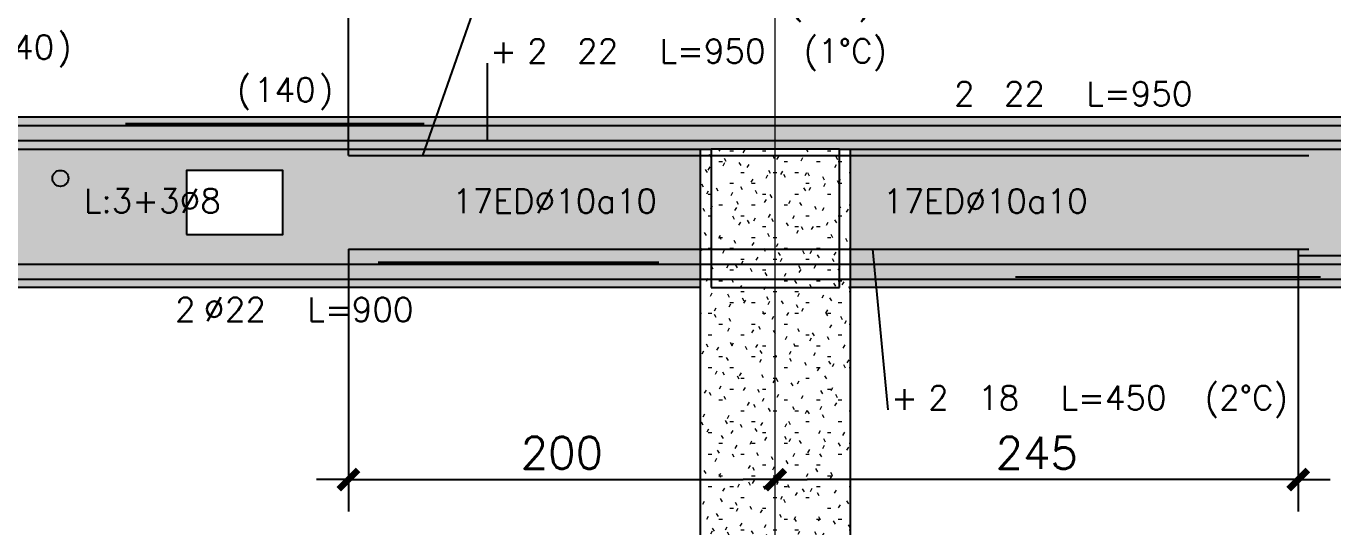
# Model space of a CAD drawing. Extents: x -9282 to 18119, y -11629 to 17404.
# Drawn here: x 2081 to 2693, y 3360 to 3595 of the extents above; entities that cross this region are included whole.
import ezdxf
from ezdxf.enums import TextEntityAlignment as Align

# ---------------------------------------------------------------- set-up
doc = ezdxf.new("R2010")
doc.units = 0
doc.header["$LTSCALE"] = 30
doc.header["$MEASUREMENT"] = 0
doc.linetypes.add('EJEH$0$RLE-PROYECCION', pattern=[0.71438, 0.47625, -0.23813])
doc.layers.get('0').update_dxf_attribs({"linetype": 'CONTINUOUS'})
doc.layers.add('EJEH$0$RLA-ACHURADO', color=30, linetype='EJEH$0$RLE-PROYECCION', lineweight=15, transparency=0.7)
doc.layers.add('EJEH$0$RLA-CONTORNO', color=30, linetype='CONTINUOUS', lineweight=25)
doc.layers.add('EJEH$0$RLA-EJES', color=1, linetype='CONTINUOUS', lineweight=9)
for name, color, linetype in [('EJEH$0$RLA-CORRECCIONES INGENIERIA', 150, 'CONTINUOUS'), ('EJEH$0$RLA-FE', 7, 'CONTINUOUS'), ('EJEH$0$RLA-TEXTOS-FE', 9, 'CONTINUOUS')]:
    doc.layers.add(name, color=color, linetype=linetype)
doc.styles.add('EJEH$0$RomanS', font='romans.shx', dxfattribs={"height": 11.25})
doc.dimstyles.new('EJEH$0$ING50', dxfattribs={"dimscale": 50, "dimtxt": 0.27, "dimasz": 0.3, "dimexe": 0, "dimexo": 0, "dimgap": 0.1, "dimtad": 1, "dimdec": 1, "dimzin": 12, "dimdsep": 46, "dimtxsty": 'EJEH$0$RomanS', "dimblk": 'EJEH$0$TICK1', "dimblk1": 'EJEH$0$TICK1', "dimblk2": 'EJEH$0$TICK1', "dimcen": 0.09, "dimclrd": 2, "dimclre": 1, "dimclrt": 3, "dimadec": 0, "dimazin": 0, "dimtfac": 1, "dimtdec": 0, "dimtix": 1, "dimtmove": 2, "dimatfit": 3, "dimldrblk": 'EJEH$0$TICK1', "dimfxl": 0, "dimfxlon": 1, "dimtolj": 1, "dimtzin": 0, "dimarcsym": 0})
pattern_1 = [(0, (-439.582, -2117.392), (20.32, 5.08), [1.676, -13.564, 1.676, -13.564, -81.28]), (0, (-439.582, -2117.392), (20.32, 5.08), [-30.48, 1.676, -28.804, 1.676, -13.564, -35.56]), (0, (-439.582, -2117.392), (20.32, 5.08), [-76.2, 1.676, -8.484, 1.676, -23.724]), (120, (-431.962, -2114.852), (-14.559409, 15.057636), [1.676, -13.564, 1.676, -13.564, -81.28]), (120, (-431.962, -2114.852), (-14.559409, 15.057636), [-30.48, 1.676, -28.804, 1.676, -13.564, -35.56]), (120, (-431.962, -2114.852), (-14.559409, 15.057636), [-76.2, 1.676, -8.484, 1.676, -23.724]), (240, (-429.422, -2104.692), (-5.760591, -20.137636), [1.676, -13.564, 1.676, -13.564, -81.28]), (240, (-429.422, -2104.692), (-5.760591, -20.137636), [-30.48, 1.676, -28.804, 1.676, -13.564, -35.56]), (240, (-429.422, -2104.692), (-5.760591, -20.137636), [-76.2, 1.676, -8.484, 1.676, -23.724])]

# ---------------------------------------------------------------- blocks, each defined once
blk = doc.blocks.new('*U153')
at = {"layer": 'EJEH$0$RLA-FE'}
for p, q in [((0, 0), (918.21, 0)), ((918.21, 0), (968.21, 0)), ((968.21, 0), (1000, 0)), ((1000, 0), (1000, 0))]:
    blk.add_line(p, q, dxfattribs=at)
at = {"layer": 'EJEH$0$RLA-FE', "color": 3, "style": 'EJEH$0$RomanS', "flags": 8}
for tag, p in [('F=', (537.52, 9.32)), ('NUM', (551.93, 9.32))]:
    blk.add_attdef(tag, text='', height=11.25, dxfattribs=at).set_placement(p, align=Align.RIGHT)
at = {"layer": 'EJEH$0$RLA-FE', "color": 3, "style": 'EJEH$0$RomanS'}
for tag, p, flags in [('PHI', (555.82, 9.54), 14), ('DIAM', (565.68, 9.32), 12), ('MINUS', (587.7, 9.32), 13), ('MARK', (601.09, 9.32), 13), ('TEXTO_FE1', (604.39, 9.32), 8), ('TEXTO_FE2', (671.91, 9.34), 8), ('TIPO', (498.8, -75.78), 13), ('NVECES', (484.93, -94.72), 13), ('NUMFE', (488.86, -114.48), 13), ('CAPA', (497.06, -133.6), 13), ('DESPLAZA', (278.34, -151.59), 13), ('ESPACIO', (284.39, -169.95), 13), ('CANT', (298.23, -188.75), 13)]:
    blk.add_attdef(tag, p, '', height=11.25, dxfattribs=dict(at, flags=flags))
blk = doc.blocks.new('*U66')
at = {"layer": 'EJEH$0$RLA-FE'}
for q in [(0, 0), (868.21, 0)]:
    blk.add_line((0, 0), q, dxfattribs=at)
at = {"layer": 'EJEH$0$RLA-FE', "color": 3, "style": 'EJEH$0$RomanS', "flags": 8}
for tag, p in [('F=', (383.44, 9.32)), ('NUM', (397.85, 9.32))]:
    blk.add_attdef(tag, text='', height=11.25, dxfattribs=at).set_placement(p, align=Align.RIGHT)
at = {"layer": 'EJEH$0$RLA-FE', "color": 3, "style": 'EJEH$0$RomanS'}
for tag, p, flags in [('PHI', (401.74, 9.54), 14), ('DIAM', (411.6, 9.32), 12), ('MINUS', (433.62, 9.32), 13), ('MARK', (447.01, 9.32), 13), ('TEXTO_FE1', (450.31, 9.32), 8), ('TEXTO_FE2', (517.83, 9.34), 8), ('TIPO', (473.8, -75.78), 13), ('NVECES', (459.93, -94.72), 13), ('NUMFE', (463.86, -114.48), 13), ('CAPA', (472.06, -133.6), 13), ('DESPLAZA', (278.34, -151.59), 13), ('ESPACIO', (284.39, -169.95), 13), ('CANT', (298.23, -188.75), 13)]:
    blk.add_attdef(tag, p, '', height=11.25, dxfattribs=dict(at, flags=flags))
blk = doc.blocks.new('*U83')
at = {"layer": 'EJEH$0$RLA-FE', "color": 6}
blk.add_line((0, 1), (140, 1), dxfattribs=at)
at = {"layer": 'EJEH$0$RLA-FE', "color": 3, "style": 'EJEH$0$RomanS', "flags": 8}
for tag, p in [('(', (55.66, 11.14)), (')', (93.99, 11.14)), ('EMP', (74.68, 11.14))]:
    blk.add_attdef(tag, text='', height=11.25, dxfattribs=at).set_placement(p, align=Align.CENTER)
blk = doc.blocks.new('*U152')
at = {"layer": 'EJEH$0$RLA-FE'}
for p, q in [((0, 0), (0, 0)), ((0, 0), (368.21, 0)), ((368.21, 0), (418.21, 0)), ((418.21, 0), (450, 0)), ((450, 0), (450, 0))]:
    blk.add_line(p, q, dxfattribs=at)
at = {"layer": 'EJEH$0$RLA-FE', "color": 3, "style": 'EJEH$0$RomanS', "flags": 8}
for tag, p in [('F=', (72.04, 66.32)), ('NUM', (86.45, 66.32))]:
    blk.add_attdef(tag, text='', height=11.25, dxfattribs=at).set_placement(p, align=Align.RIGHT)
at = {"layer": 'EJEH$0$RLA-FE', "color": 3, "style": 'EJEH$0$RomanS'}
for tag, p, flags in [('PHI', (90.34, 66.54), 14), ('DIAM', (100.2, 66.32), 12), ('MINUS', (122.22, 66.32), 13), ('MARK', (135.61, 66.32), 13), ('TEXTO_FE1', (138.91, 66.32), 8), ('TEXTO_FE2', (206.43, 66.34), 8), ('TIPO', (223.8, -75.78), 13), ('NVECES', (209.93, -94.72), 13), ('NUMFE', (213.86, -114.48), 13), ('CAPA', (222.06, -133.6), 13), ('DESPLAZA', (278.34, -151.59), 13), ('ESPACIO', (284.39, -169.95), 13), ('CANT', (298.23, -188.75), 13)]:
    blk.add_attdef(tag, p, '', height=11.25, dxfattribs=dict(at, flags=flags))
blk = doc.blocks.new('*U68')
at = {"layer": 'EJEH$0$RLA-FE'}
blk.add_line((0, 0), (868.21, 0), dxfattribs=at)
at = {"layer": 'EJEH$0$RLA-FE', "color": 3, "style": 'EJEH$0$RomanS', "flags": 8}
for tag, p in [('F=', (383.44, 36.32)), ('NUM', (397.85, 36.32))]:
    blk.add_attdef(tag, text='', height=11.25, dxfattribs=at).set_placement(p, align=Align.RIGHT)
at = {"layer": 'EJEH$0$RLA-FE', "color": 3, "style": 'EJEH$0$RomanS'}
for tag, p, flags in [('PHI', (401.74, 36.54), 14), ('DIAM', (411.6, 36.32), 12), ('MINUS', (433.62, 36.32), 13), ('MARK', (447.01, 36.32), 13), ('TEXTO_FE1', (450.31, 36.32), 8), ('TEXTO_FE2', (517.83, 36.34), 8), ('TIPO', (473.8, -75.78), 13), ('NVECES', (459.93, -94.72), 13), ('NUMFE', (463.86, -114.48), 13), ('CAPA', (472.06, -133.6), 13), ('DESPLAZA', (278.34, -151.59), 13), ('ESPACIO', (284.39, -169.95), 13), ('CANT', (298.23, -188.75), 13)]:
    blk.add_attdef(tag, p, '', height=11.25, dxfattribs=dict(at, flags=flags))
blk = doc.blocks.new('*U154')
at = {"layer": 'EJEH$0$RLA-FE', "color": 6}
blk.add_line((0, 1), (140, 1), dxfattribs=at)
at = {"layer": 'EJEH$0$RLA-FE', "color": 3, "style": 'EJEH$0$RomanS', "flags": 8}
for tag, p in [('(', (133.14, 38.14)), ('EMP', (152.17, 38.14)), (')', (171.48, 38.14))]:
    blk.add_attdef(tag, text='', height=11.25, dxfattribs=at).set_placement(p, align=Align.CENTER)
blk = doc.blocks.new('*U150')
at = {"layer": 'EJEH$0$RLA-FE'}
for p, q in [((0, 0), (1028.21, 0)), ((1028.21, 0), (1078.21, 0)), ((1078.21, 0), (1110, 0)), ((1110, 0), (1110, 0))]:
    blk.add_line(p, q, dxfattribs=at)
at = {"layer": 'EJEH$0$RLA-FE', "color": 3, "style": 'EJEH$0$RomanS', "flags": 8}
for tag, p in [('F=', (521.29, -47.89)), ('NUM', (535.7, -47.89))]:
    blk.add_attdef(tag, text='', height=11.25, dxfattribs=at).set_placement(p, align=Align.RIGHT)
at = {"layer": 'EJEH$0$RLA-FE', "color": 3, "style": 'EJEH$0$RomanS'}
for tag, p, flags in [('PHI', (539.59, -47.68), 12), ('DIAM', (549.45, -47.89), 12), ('MINUS', (571.47, -47.89), 13), ('MARK', (584.86, -47.89), 13), ('TEXTO_FE1', (588.16, -47.89), 8), ('TEXTO_FE2', (655.68, -47.88), 8), ('TIPO', (553.8, -57.92), 13), ('NVECES', (539.93, -76.86), 13), ('NUMFE', (543.86, -96.62), 13), ('CAPA', (552.06, -115.74), 13), ('DESPLAZA', (277.18, -134.17), 13), ('ESPACIO', (283.22, -152.53), 13), ('CANT', (297.06, -171.33), 13)]:
    blk.add_attdef(tag, p, '', height=11.25, dxfattribs=dict(at, flags=flags))
blk = doc.blocks.new('*U64')
at = {"layer": 'EJEH$0$RLA-FE'}
for p, q in [((0, 0), (818.21, 0)), ((818.21, 0), (868.21, 0)), ((868.21, 0), (900, 0)), ((900, 0), (900, 0))]:
    blk.add_line(p, q, dxfattribs=at)
at = {"layer": 'EJEH$0$RLA-FE', "color": 3, "style": 'EJEH$0$RomanS', "flags": 8}
for tag, p in [('F=', (358.44, -19.89)), ('NUM', (372.85, -19.89))]:
    blk.add_attdef(tag, text='', height=11.25, dxfattribs=at).set_placement(p, align=Align.RIGHT)
at = {"layer": 'EJEH$0$RLA-FE', "color": 3, "style": 'EJEH$0$RomanS'}
for tag, p, flags in [('PHI', (376.74, -19.68), 12), ('DIAM', (386.6, -19.89), 12), ('MINUS', (408.62, -19.89), 13), ('MARK', (422.01, -19.89), 13), ('TEXTO_FE1', (425.31, -19.89), 8), ('TEXTO_FE2', (492.83, -19.88), 8), ('TIPO', (448.8, -57.92), 13), ('NVECES', (434.93, -76.86), 13), ('NUMFE', (438.86, -96.62), 13), ('CAPA', (447.06, -115.74), 13), ('DESPLAZA', (277.18, -134.17), 13), ('ESPACIO', (283.22, -152.53), 13), ('CANT', (297.06, -171.33), 13)]:
    blk.add_attdef(tag, p, '', height=11.25, dxfattribs=dict(at, flags=flags))
blk = doc.blocks.new('*U65')
at = {"layer": 'EJEH$0$RLA-FE'}
for q in [(0, 0), (728.21, 0)]:
    blk.add_line((0, 0), q, dxfattribs=at)
at = {"layer": 'EJEH$0$RLA-FE', "color": 3, "style": 'EJEH$0$RomanS', "flags": 8}
for tag, p in [('F=', (313.44, -19.89)), ('NUM', (327.85, -19.89))]:
    blk.add_attdef(tag, text='', height=11.25, dxfattribs=at).set_placement(p, align=Align.RIGHT)
at = {"layer": 'EJEH$0$RLA-FE', "color": 3, "style": 'EJEH$0$RomanS'}
for tag, p, flags in [('PHI', (331.74, -19.68), 12), ('DIAM', (341.6, -19.89), 12), ('MINUS', (363.62, -19.89), 13), ('MARK', (377.01, -19.89), 13), ('TEXTO_FE1', (380.31, -19.89), 8), ('TEXTO_FE2', (447.83, -19.88), 8), ('TIPO', (403.8, -57.92), 13), ('NVECES', (389.93, -76.86), 13), ('NUMFE', (393.86, -96.62), 13), ('CAPA', (402.06, -115.74), 13), ('DESPLAZA', (277.18, -134.17), 13), ('ESPACIO', (283.22, -152.53), 13), ('CANT', (297.06, -171.33), 13)]:
    blk.add_attdef(tag, p, '', height=11.25, dxfattribs=dict(at, flags=flags))
blk = doc.blocks.new('*U81')
at = {"layer": 'EJEH$0$RLA-FE', "color": 6}
blk.add_line((0, 1), (143, 1), dxfattribs=at)
at = {"layer": 'EJEH$0$RLA-FE', "color": 3, "style": 'EJEH$0$RomanS', "flags": 8}
for tag, p in [('(', (57.16, 9.14)), ('EMP', (76.18, 9.14)), (')', (95.49, 9.14))]:
    blk.add_attdef(tag, text='', height=11.25, dxfattribs=at).set_placement(p, align=Align.CENTER)
blk = doc.blocks.new('*U151')
at = {"layer": 'EJEH$0$RLA-FE'}
for q in [(0, 0), (1028.21, 0)]:
    blk.add_line((0, 0), q, dxfattribs=at)
at = {"layer": 'EJEH$0$RLA-FE', "color": 3, "style": 'EJEH$0$RomanS', "flags": 8}
for tag, p in [('F=', (528.04, -47.89)), ('NUM', (542.45, -47.89))]:
    blk.add_attdef(tag, text='', height=11.25, dxfattribs=at).set_placement(p, align=Align.RIGHT)
at = {"layer": 'EJEH$0$RLA-FE', "color": 3, "style": 'EJEH$0$RomanS'}
for tag, p, flags in [('PHI', (546.34, -47.68), 12), ('DIAM', (556.2, -47.89), 12), ('MINUS', (578.22, -47.89), 13), ('MARK', (591.61, -47.89), 13), ('TEXTO_FE1', (594.91, -47.89), 8), ('TEXTO_FE2', (662.43, -47.88), 8), ('TIPO', (553.8, -57.92), 13), ('NVECES', (539.93, -76.86), 13), ('NUMFE', (543.86, -96.62), 13), ('CAPA', (552.06, -115.74), 13), ('DESPLAZA', (277.18, -134.17), 13), ('ESPACIO', (283.22, -152.53), 13), ('CANT', (297.06, -171.33), 13)]:
    blk.add_attdef(tag, p, '', height=11.25, dxfattribs=dict(at, flags=flags))
blk = doc.blocks.new('*U84')
at = {"layer": 'EJEH$0$RLA-FE', "color": 6}
blk.add_line((0, 1), (131.55, 1), dxfattribs=at)
at = {"layer": 'EJEH$0$RLA-FE', "color": 3, "style": 'EJEH$0$RomanS', "flags": 8}
for tag, p in [('(', (51.43, 9.14)), ('EMP', (70.46, 9.14)), (')', (89.77, 9.14))]:
    blk.add_attdef(tag, text='', height=11.25, dxfattribs=at).set_placement(p, align=Align.CENTER)
blk = doc.blocks.new('*U148')
at = {"layer": 'EJEH$0$RLA-FE'}
for p, q in [((0, 0), (0, 0)), ((0, 0), (368.21, 0)), ((368.21, 0), (418.21, 0)), ((418.21, 0), (450, 0)), ((450, 0), (450, 0))]:
    blk.add_line(p, q, dxfattribs=at)
at = {"layer": 'EJEH$0$RLA-FE', "color": 3, "style": 'EJEH$0$RomanS', "text_generation_flag": 2}
for tag, p, flags in [('NUMFE', (213.86, 256.04), 13), ('NVECES', (209.93, 236.27), 13), ('TIPO', (223.8, 217.34), 13), ('PHI', (285.14, 75.02), 14), ('DIAM', (295, 75.23), 12), ('MINUS', (317.02, 75.23), 13), ('MARK', (330.41, 75.23), 13), ('TEXTO_FE1', (333.71, 75.23), 8), ('TEXTO_FE2', (401.23, 75.22), 8)]:
    blk.add_attdef(tag, p, '', height=11.25, rotation=180, dxfattribs=dict(at, flags=flags))
at = {"layer": 'EJEH$0$RLA-FE', "color": 3, "style": 'EJEH$0$RomanS', "text_generation_flag": 2, "flags": 8}
for tag, p in [('F=', (266.84, 75.23)), ('NUM', (281.25, 75.23))]:
    blk.add_attdef(tag, text='', height=11.25, rotation=180, dxfattribs=at).set_placement(p, align=Align.RIGHT)
at = {"layer": 'EJEH$0$RLA-FE', "color": 3, "style": 'EJEH$0$RomanS', "flags": 13}
for tag, p in [('CAPA', (222.06, -133.6)), ('DESPLAZA', (278.34, -151.59)), ('ESPACIO', (284.39, -169.95)), ('CANT', (298.23, -188.75))]:
    blk.add_attdef(tag, p, '', height=11.25, dxfattribs=at)
blk = doc.blocks.new('EJEH$0$TICK1')
at = {"color": 2}
for points in [[(0, 0), (-1, 0)], [(0, 0), (1, 0)]]:
    blk.add_lwpolyline(points, dxfattribs=at)
at = {"color": 2, "const_width": 0.2}
blk.add_lwpolyline([(-0.3, -0.3), (0.3, 0.3)], dxfattribs=at)
blk = doc.blocks.new('*D110')
at = {"layer": 'EJEH$0$RLA-FE', "color": 2, "lineweight": -2, "transparency": 16777216}
blk.add_line((-664.83, 1013), (-494.83, 1013), dxfattribs=at)
at = {"layer": 'EJEH$0$RLA-FE', "color": 2, "lineweight": -2, "transparency": 16777216, "xscale": 15, "yscale": 15, "zscale": 15, "rotation": 180}
blk.add_blockref('EJEH$0$TICK1', (-679.83, 1013), dxfattribs=at)
at = {"layer": 'EJEH$0$RLA-FE', "color": 2, "lineweight": -2, "transparency": 16777216, "xscale": 15, "yscale": 15, "zscale": 15}
blk.add_blockref('EJEH$0$TICK1', (-479.83, 1013), dxfattribs=at)
at = {"layer": 'EJEH$0$RLA-FE', "color": 3, "transparency": 16777216, "insert": (-579.83, 1025.57), "char_height": 15, "attachment_point": 5, "style": 'EJEH$0$RomanS'}
blk.add_mtext('\\A1;200', dxfattribs=at)
blk = doc.blocks.new('*U85')
at = {"layer": 'EJEH$0$RLA-FE'}
for p, q in [((0, 0), (0, 0)), ((0, 0), (268.21, 0)), ((268.21, 0), (318.21, 0)), ((318.21, 0), (350, 0)), ((350, 0), (350, 0))]:
    blk.add_line(p, q, dxfattribs=at)
at = {"layer": 'EJEH$0$RLA-FE', "color": 3, "style": 'EJEH$0$RomanS'}
for tag, p, flags in [('TIPO', (173.8, -57.92), 13), ('PHI', (101.74, -72.68), 12), ('DIAM', (111.6, -72.89), 12), ('MINUS', (133.62, -72.89), 13), ('MARK', (147.01, -72.89), 13), ('TEXTO_FE1', (150.31, -72.89), 8), ('NVECES', (159.93, -76.86), 13), ('TEXTO_FE2', (217.83, -72.88), 8), ('NUMFE', (163.86, -96.62), 13), ('CAPA', (172.06, -115.74), 13), ('DESPLAZA', (277.18, -134.17), 13), ('ESPACIO', (283.22, -152.53), 13), ('CANT', (297.06, -171.33), 13)]:
    blk.add_attdef(tag, p, '', height=11.25, dxfattribs=dict(at, flags=flags))
at = {"layer": 'EJEH$0$RLA-FE', "color": 3, "style": 'EJEH$0$RomanS', "flags": 8}
for tag, p in [('F=', (83.44, -72.89)), ('NUM', (97.85, -72.89))]:
    blk.add_attdef(tag, text='', height=11.25, dxfattribs=at).set_placement(p, align=Align.RIGHT)
blk = doc.blocks.new('*D111')
at = {"layer": 'EJEH$0$RLA-FE', "color": 2, "lineweight": -2, "transparency": 16777216}
blk.add_line((-249.82, 1013), (-464.83, 1013), dxfattribs=at)
at = {"layer": 'EJEH$0$RLA-FE', "color": 2, "lineweight": -2, "transparency": 16777216, "xscale": 15, "yscale": 15, "zscale": 15, "rotation": 180}
blk.add_blockref('EJEH$0$TICK1', (-479.83, 1013), dxfattribs=at)
at = {"layer": 'EJEH$0$RLA-FE', "color": 2, "lineweight": -2, "transparency": 16777216, "xscale": 15, "yscale": 15, "zscale": 15}
blk.add_blockref('EJEH$0$TICK1', (-234.82, 1013), dxfattribs=at)
at = {"layer": 'EJEH$0$RLA-FE', "color": 3, "transparency": 16777216, "insert": (-357.32, 1025.57), "char_height": 15, "attachment_point": 5, "style": 'EJEH$0$RomanS'}
blk.add_mtext('\\A1;245', dxfattribs=at)
blk = doc.blocks.new('EJEH')
at = {"layer": 'EJEH$0$RLA-ACHURADO'}
h = blk.add_hatch(dxfattribs=at)
h.set_pattern_fill('SAND - DENSE', color=256, style=0, pattern_type=2)
h.set_pattern_definition(pattern_1)
h.paths.add_polyline_path([(525.18, 1168), (525.18, 1183), (-1239.82, 1183), (-1239.82, 1168), (-439.6, 1168)], flags=0)
h = blk.add_hatch(dxfattribs=at)
h.set_pattern_fill('SAND - DENSE', color=256, style=0, pattern_type=2)
h.set_pattern_definition([(0, (-439.582, -2117.392), (20.32, 5.08), [1.676, -13.564, 1.676, -13.564, -81.28]), (0, (-439.582, -2117.392), (20.32, 5.08), [-30.48, 1.676, -28.804, 1.676, -13.564, -35.56]), (0, (-439.582, -2117.392), (20.32, 5.08), [-76.2, 1.676, -8.484, 1.676, -23.724]), (120, (-431.962, -2114.852), (-14.559409, 15.057636), [1.676, -13.564, 1.676, -13.564, -81.28]), (120, (-431.962, -2114.852), (-14.559409, 15.057636), [-30.48, 1.676, -28.804, 1.676, -13.564, -35.56]), (120, (-431.962, -2114.852), (-14.559409, 15.057636), [-76.2, 1.676, -8.484, 1.676, -23.724]), (240, (-429.422, -2104.692), (-5.760591, -20.137636), [1.676, -13.564, 1.676, -13.564, -81.28]), (240, (-429.422, -2104.692), (-5.760591, -20.137636), [-30.48, 1.676, -28.804, 1.676, -13.564, -35.56]), (240, (-429.422, -2104.692), (-5.760591, -20.137636), [-76.2, 1.676, -8.484, 1.676, -23.724])])
h.paths.add_polyline_path([(-973.98, 1128), (-973.98, 1158), (-928.98, 1158), (-928.98, 1128)])
h.paths.add_polyline_path([(-514.82, 1103), (-1169.82, 1103), (-1169.82, 1168), (-514.82, 1168)])
h.paths.add_polyline_path([(-755.64, 1128), (-755.64, 1158), (-710.64, 1158), (-710.64, 1128)])
h = blk.add_hatch(dxfattribs=at)
h.set_pattern_fill('SAND - DENSE', color=256, style=0, pattern_type=2)
h.set_pattern_definition(pattern_1)
h.paths.add_polyline_path([(-449.82, 787), (-444.82, 787), (-444.82, 1168), (-449.82, 1168), (-449.82, 1103), (-509.82, 1103), (-509.82, 1168), (-514.82, 1168), (-514.82, 787), (-509.82, 787)], flags=0)
h = blk.add_hatch(dxfattribs=at)
h.set_pattern_fill('SAND - DENSE', color=256, style=0, pattern_type=2)
h.set_pattern_definition(pattern_1)
h.paths.add_polyline_path([(-449.82, 1103), (-449.82, 1168), (-509.82, 1168), (-509.82, 1103)], flags=0)
h = blk.add_hatch(dxfattribs=at)
h.set_pattern_fill('SAND - DENSE', color=256, style=0, pattern_type=2)
h.set_pattern_definition([(0, (285.418, -2117.392), (20.32, 5.08), [1.676, -13.564, 1.676, -13.564, -81.28]), (0, (285.418, -2117.392), (20.32, 5.08), [-30.48, 1.676, -28.804, 1.676, -13.564, -35.56]), (0, (285.418, -2117.392), (20.32, 5.08), [-76.2, 1.676, -8.484, 1.676, -23.724]), (120, (293.038, -2114.852), (-14.559409, 15.057636), [1.676, -13.564, 1.676, -13.564, -81.28]), (120, (293.038, -2114.852), (-14.559409, 15.057636), [-30.48, 1.676, -28.804, 1.676, -13.564, -35.56]), (120, (293.038, -2114.852), (-14.559409, 15.057636), [-76.2, 1.676, -8.484, 1.676, -23.724]), (240, (295.578, -2104.692), (-5.760591, -20.137636), [1.676, -13.564, 1.676, -13.564, -81.28]), (240, (295.578, -2104.692), (-5.760591, -20.137636), [-30.48, 1.676, -28.804, 1.676, -13.564, -35.56]), (240, (295.578, -2104.692), (-5.760591, -20.137636), [-76.2, 1.676, -8.484, 1.676, -23.724])])
h.paths.add_polyline_path([(-148.97, 1158), (-148.97, 1128), (-193.97, 1128), (-193.97, 1158)])
h.paths.add_polyline_path([(375.18, 1103), (-444.82, 1103), (-444.82, 1168), (375.18, 1168)])
h.paths.add_polyline_path([(79.37, 1158), (124.37, 1158), (124.37, 1128), (79.37, 1128)])
at = {"layer": 'EJEH$0$RLA-CONTORNO'}
for p, q in [((390.2, 1183), (-1184.8, 1183)), ((-1174.8, 1168), (-509.82, 1168)), ((-514.82, 787), (-514.82, 1168)), ((-509.82, 1168), (-509.82, 1103)), ((-449.82, 1168), (-509.81, 1168)), ((-449.82, 1168), (380.2, 1168)), ((-449.82, 1103), (-449.82, 1168)), ((-444.82, 1168), (-444.82, 787)), ((-514.82, 1103), (-1169.82, 1103)), ((-509.82, 1103), (-449.82, 1103)), ((-509.82, 1103), (-509.82, 1103)), ((375.18, 1103), (-444.82, 1103))]:
    blk.add_line(p, q, dxfattribs=at)
blk.add_lwpolyline([(-755.64, 1128), (-710.64, 1128), (-710.64, 1158), (-755.64, 1158)], close=True, dxfattribs=at)
blk.add_circle((-814.81, 1154.25), 3.75, dxfattribs=at)
at = {"layer": 'EJEH$0$RLA-EJES'}
blk.add_line((-479.82, -657.75), (-479.82, 1463), dxfattribs=at)
at = {"layer": 'EJEH$0$RLA-FE', "color": 1}
for p, q in [((-679.83, 1165), (-679.83, 1288)), ((-679.83, 1121), (-679.83, 998)), ((-234.82, 1121), (-234.82, 998))]:
    blk.add_line(p, q, dxfattribs=at)
at = {"layer": 'EJEH$0$RLA-FE', "color": 2}
for p, q in [((-621.81, 1231.32), (-645.16, 1165)), ((-614.91, 1208.32), (-614.91, 1172)), ((-427.01, 1045.77), (-434.17, 1121))]:
    blk.add_line(p, q, dxfattribs=at)
at = {"layer": 'EJEH$0$RLA-CORRECCIONES INGENIERIA'}
ref = blk.add_blockref('*U154', (-984.33, 1172), dxfattribs=at)
ref.add_attrib('EMP', '140', dxfattribs={"layer": 'EJEH$0$RLA-FE', "color": 3, "height": 11.25, "style": 'EJEH$0$RomanS'}).set_placement((-832.16, 1210.14), align=Align.CENTER)
ref.add_attrib('(', '(', dxfattribs={"layer": 'EJEH$0$RLA-FE', "color": 3, "height": 11.25, "style": 'EJEH$0$RomanS'}).set_placement((-851.19, 1210.14), align=Align.CENTER)
ref.add_attrib(')', ')', dxfattribs={"layer": 'EJEH$0$RLA-FE', "color": 3, "height": 11.25, "style": 'EJEH$0$RomanS'}).set_placement((-812.85, 1210.14), align=Align.CENTER)
ref = blk.add_blockref('*U83', (-784.33, 1179), dxfattribs=at)
ref.add_attrib('EMP', '140', dxfattribs={"layer": 'EJEH$0$RLA-FE', "color": 3, "height": 11.25, "style": 'EJEH$0$RomanS'}).set_placement((-709.65, 1190.14), align=Align.CENTER)
ref.add_attrib('(', '(', dxfattribs={"layer": 'EJEH$0$RLA-FE', "color": 3, "height": 11.25, "style": 'EJEH$0$RomanS'}).set_placement((-728.68, 1190.14), align=Align.CENTER)
ref.add_attrib(')', ')', dxfattribs={"layer": 'EJEH$0$RLA-FE', "color": 3, "height": 11.25, "style": 'EJEH$0$RomanS'}).set_placement((-690.34, 1190.14), align=Align.CENTER)
at = {"layer": 'EJEH$0$RLA-FE'}
ref = blk.add_blockref('*U152', (-679.83, 1165), dxfattribs=at)
ref.add_attrib('DIAM', '22', (-579.63, 1231.32), dxfattribs={"color": 3, "height": 11.25, "style": 'EJEH$0$RomanS'})
ref.add_attrib('NUM', '4', dxfattribs={"color": 3, "height": 11.25, "style": 'EJEH$0$RomanS'}).set_placement((-593.39, 1231.32), align=Align.RIGHT)
ref.add_attrib('TEXTO_FE1', 'L=450', (-540.92, 1231.32), dxfattribs={"color": 3, "height": 11.25, "style": 'EJEH$0$RomanS'})
ref.add_attrib('TEXTO_FE2', '(2°C)', (-473.4, 1231.34), dxfattribs={"color": 3, "height": 11.25, "style": 'EJEH$0$RomanS'})
ref.add_attrib('F=', '+', dxfattribs={"color": 3, "height": 11.25, "style": 'EJEH$0$RomanS'}).set_placement((-607.79, 1231.32), align=Align.RIGHT)
ref = blk.add_blockref('*U68', (-984.33, 1172), dxfattribs=at)
ref.add_attrib('DIAM', '22', (-572.73, 1208.32), dxfattribs={"color": 3, "height": 11.25, "style": 'EJEH$0$RomanS'})
ref.add_attrib('NUM', '2', dxfattribs={"color": 3, "height": 11.25, "style": 'EJEH$0$RomanS'}).set_placement((-586.48, 1208.32), align=Align.RIGHT)
ref.add_attrib('TEXTO_FE1', 'L=950', (-534.02, 1208.32), dxfattribs={"color": 3, "height": 11.25, "style": 'EJEH$0$RomanS'})
ref.add_attrib('TEXTO_FE2', '(1°C)', (-466.5, 1208.34), dxfattribs={"color": 3, "height": 11.25, "style": 'EJEH$0$RomanS'})
ref.add_attrib('F=', '+', dxfattribs={"color": 3, "height": 11.25, "style": 'EJEH$0$RomanS'}).set_placement((-600.89, 1208.32), align=Align.RIGHT)
for name, p in [('*U153', (-1644.33, 1179)), ('*U150', (-1644.33, 1114)), ('*U151', (-665.88, 1114)), ('*U65', (-367.33, 1107)), ('*U84', (-665.88, 1114)), ('*U81', (-367.33, 1107))]:
    blk.add_blockref(name, p, dxfattribs=at)
ref = blk.add_blockref('*U66', (-784.33, 1179), dxfattribs=at)
ref.add_attrib('DIAM', '22', (-372.73, 1188.32), dxfattribs={"color": 3, "height": 11.25, "style": 'EJEH$0$RomanS'})
ref.add_attrib('NUM', '2', dxfattribs={"color": 3, "height": 11.25, "style": 'EJEH$0$RomanS'}).set_placement((-386.48, 1188.32), align=Align.RIGHT)
ref.add_attrib('TEXTO_FE1', 'L=950', (-334.02, 1188.32), dxfattribs={"color": 3, "height": 11.25, "style": 'EJEH$0$RomanS'})
ref = blk.add_blockref('*U148', (-679.83, 1121), dxfattribs=dict(at, xscale=-1, rotation=180))
ref.add_attrib('DIAM', '18', (-384.83, 1045.77), dxfattribs={"color": 3, "height": 11.25, "style": 'EJEH$0$RomanS'})
ref.add_attrib('NUM', '2', dxfattribs={"color": 3, "height": 11.25, "style": 'EJEH$0$RomanS'}).set_placement((-398.58, 1045.77), align=Align.RIGHT)
ref.add_attrib('TEXTO_FE1', 'L=450', (-346.12, 1045.77), dxfattribs={"color": 3, "height": 11.25, "style": 'EJEH$0$RomanS'})
ref.add_attrib('TEXTO_FE2', '(2°C)', (-278.6, 1045.78), dxfattribs={"color": 3, "height": 11.25, "style": 'EJEH$0$RomanS'})
ref.add_attrib('F=', '+', dxfattribs={"color": 3, "height": 11.25, "style": 'EJEH$0$RomanS'}).set_placement((-412.99, 1045.77), align=Align.RIGHT)
ref = blk.add_blockref('*U85', (-234.65, 1118), dxfattribs=at)
ref.add_attrib('DIAM', '18', (-123.05, 1045.11), dxfattribs={"color": 3, "height": 11.25, "style": 'EJEH$0$RomanS'})
ref.add_attrib('NUM', '2', dxfattribs={"color": 3, "height": 11.25, "style": 'EJEH$0$RomanS'}).set_placement((-136.81, 1045.11), align=Align.RIGHT)
ref.add_attrib('TEXTO_FE1', 'L=300', (-84.34, 1045.11), dxfattribs={"color": 3, "height": 11.25, "style": 'EJEH$0$RomanS'})
ref.add_attrib('TEXTO_FE2', '(2°C)', (-16.82, 1045.12), dxfattribs={"color": 3, "height": 11.25, "style": 'EJEH$0$RomanS'})
ref.add_attrib('PHI', '%%C', (-132.91, 1045.32), dxfattribs={"color": 3, "height": 11.25, "style": 'EJEH$0$RomanS'})
ref.add_attrib('F=', '+', dxfattribs={"color": 3, "height": 11.25, "style": 'EJEH$0$RomanS'}).set_placement((-151.21, 1045.11), align=Align.RIGHT)
ref = blk.add_blockref('*U64', (-1124.33, 1107), dxfattribs=at)
ref.add_attrib('DIAM', '22', (-737.73, 1087.11), dxfattribs={"color": 3, "height": 11.25, "style": 'EJEH$0$RomanS'})
ref.add_attrib('NUM', '2', dxfattribs={"color": 3, "height": 11.25, "style": 'EJEH$0$RomanS'}).set_placement((-751.48, 1087.11), align=Align.RIGHT)
ref.add_attrib('TEXTO_FE1', 'L=900', (-699.02, 1087.11), dxfattribs={"color": 3, "height": 11.25, "style": 'EJEH$0$RomanS'})
ref.add_attrib('PHI', '%%C', (-747.59, 1087.32), dxfattribs={"color": 3, "height": 11.25, "style": 'EJEH$0$RomanS'})
at = {"layer": 'EJEH$0$RLA-TEXTOS-FE', "color": 9, "style": 'EJEH$0$RomanS'}
for s, p in [('L:3+3%%C8', (-771.69, 1138.15)), ('17ED%%C10a10', (-583.22, 1138)), ('17ED%%C10a10', (-381.39, 1138))]:
    blk.add_text(s, height=11.25, dxfattribs=at).set_placement(p, align=Align.CENTER)
at = {"layer": 'EJEH$0$RLA-FE'}
for p1, distance, picture, middle in [((-679.83, 1121), -108, '*D110', (-579.83, 1025.57)), ((-234.82, 1121), 108, '*D111', (-357.32, 1025.57))]:
    dim = blk.add_aligned_dim(p1=p1, p2=(-479.83, 1121), distance=distance, dimstyle='EJEH$0$ING50', dxfattribs=at)
    dim.commit()
    dim.dimension.update_dxf_attribs({"geometry": picture, "text_midpoint": middle})

msp = doc.modelspace()

# ---------------------------------------------------------------- block references
msp.add_blockref('EJEH', (2911.44, 2369.47))

doc.saveas('drawing.dxf')
